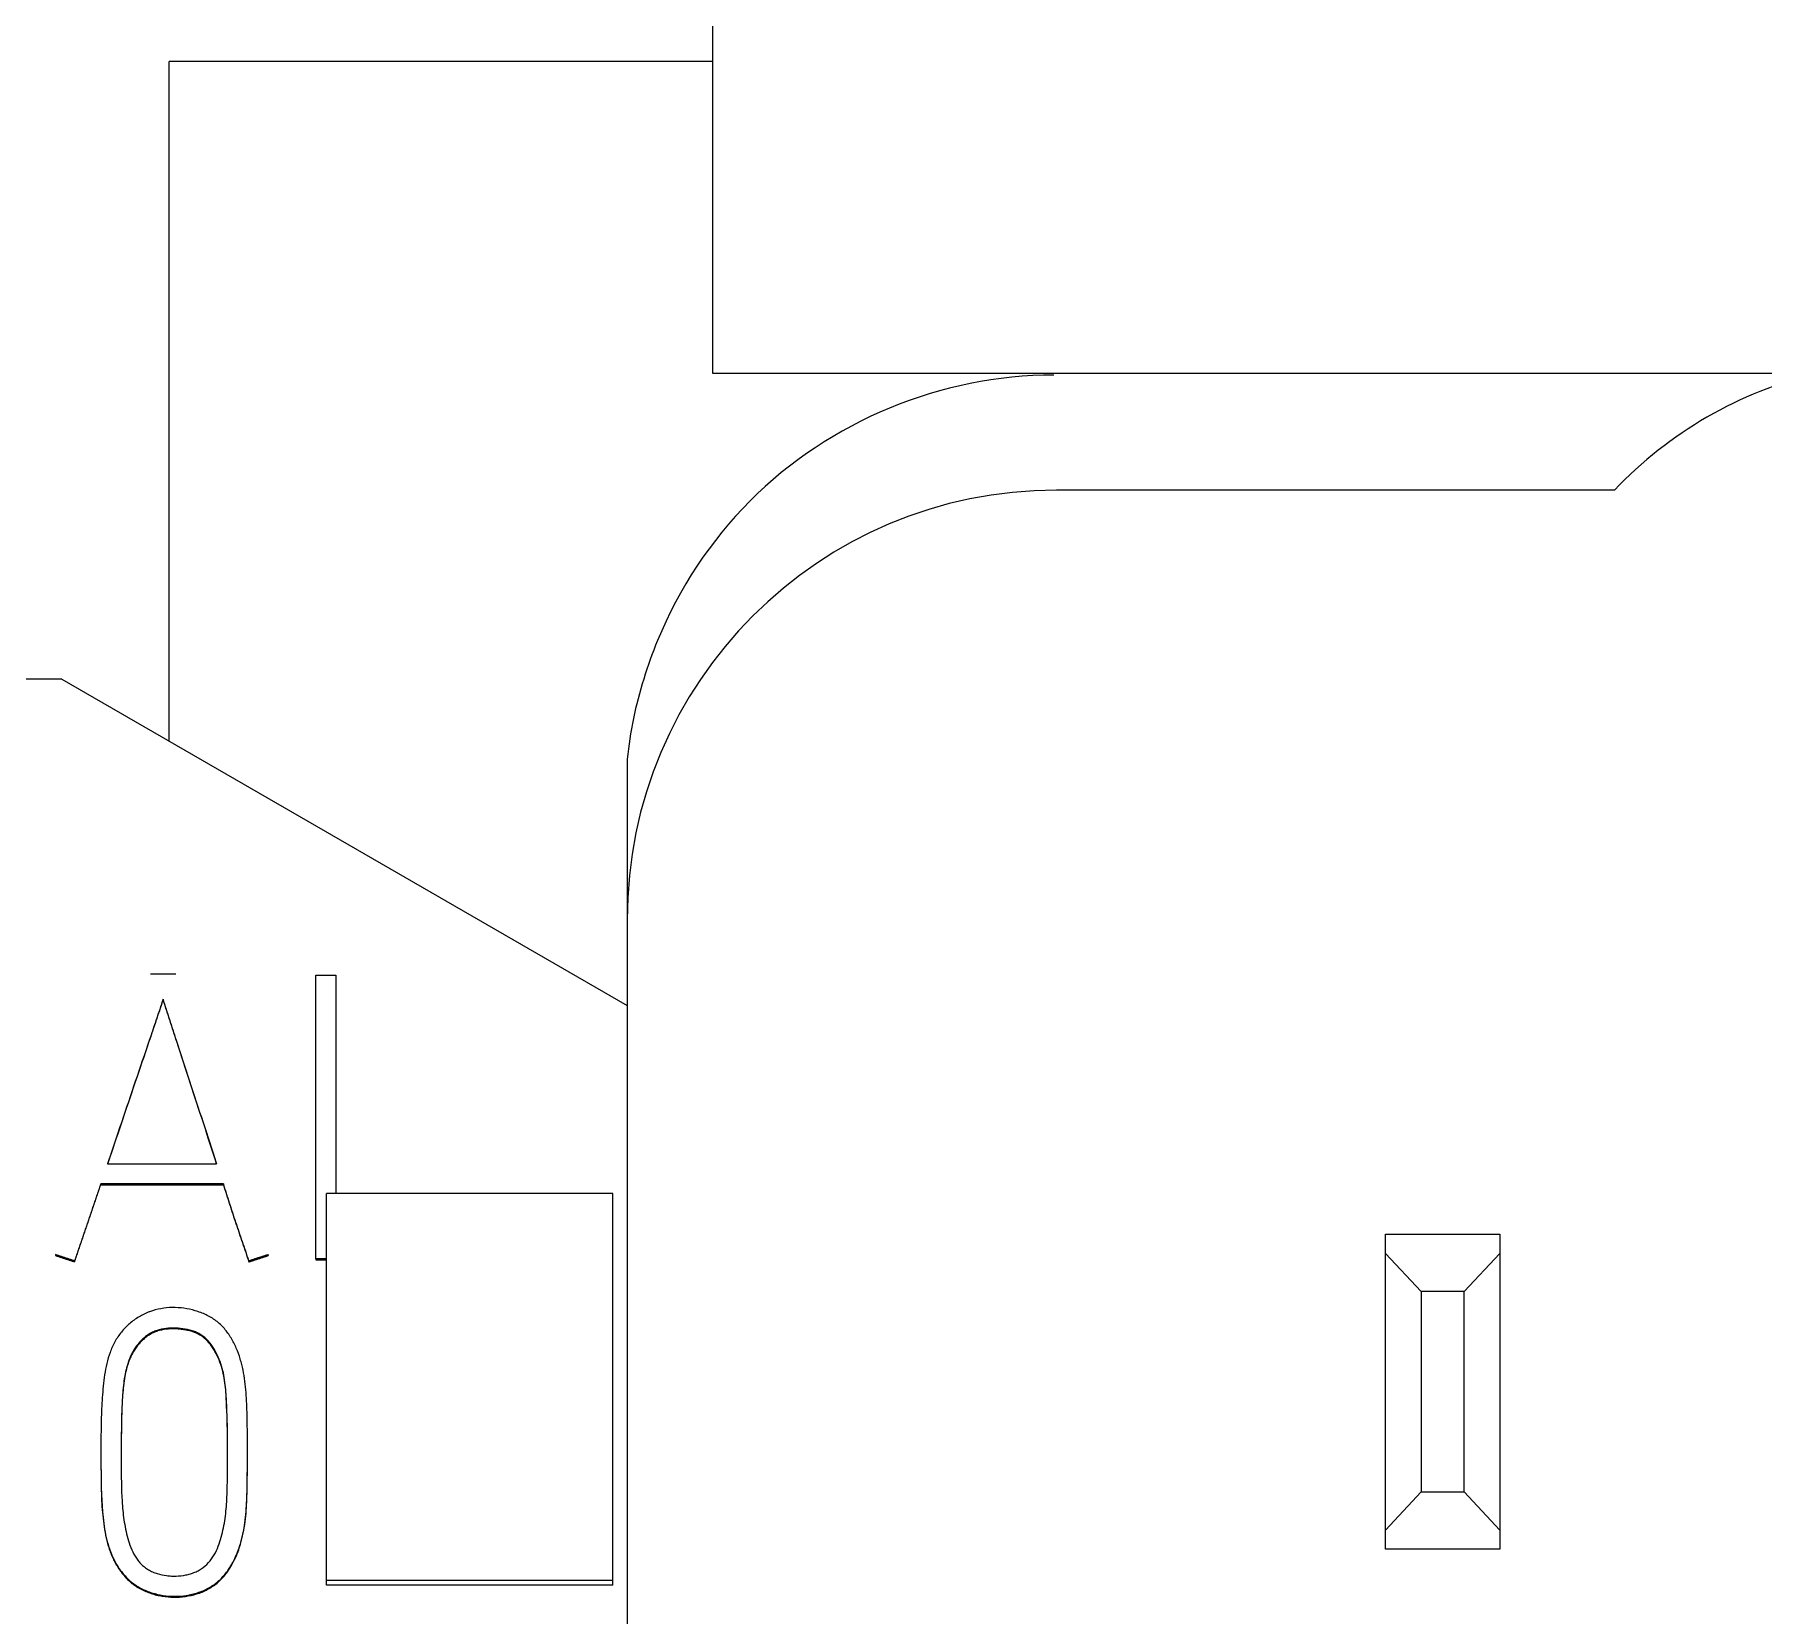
# Model space of a CAD drawing. Header units: millimetres. Extents: x 42151 to 59780, y 37376 to 44547.
# Drawn here: x 48239.69 to 48251.77, y 43299.38 to 43310.43 of the extents above; entities that cross this region are included whole.
import ezdxf

# ---------------------------------------------------------------- set-up
doc = ezdxf.new("R2010")
doc.units = ezdxf.units.MM
doc.set_wipeout_variables(frame=1)
doc.layers.add('000-PI-Oprema', color=30, linetype='Continuous', lineweight=5)
doc.layers.add('SI-ORMAR-Oprema', color=30, linetype='Continuous', lineweight=5)
doc.layers.add('004-PI-DIN Šina', color=3, linetype='Continuous')

# ---------------------------------------------------------------- blocks, each defined once
blk = doc.blocks.new('6ES7531-7KF00-0AB0')
blk.add_wipeout([(-17.038, 69.029), (17.762, 69.029), (17.762, -77.96), (-17.038, -77.971)]).dxf.layer = 'SI-ORMAR-Oprema'
at = {"layer": 'SI-ORMAR-Oprema', "linetype": 'Continuous'}
for p, q in [((-12.038, 58.845), (-12.038, 69.029)), ((-15.838, 56.276), (-15.838, 61.023)), ((-12.038, 61.023), (-15.838, 61.023)), ((12.762, 58.845), (-12.038, 58.845)), ((-5.738, 58.029), (-9.638, 58.029)), ((-16.588, 56.709), (-17.038, 56.709)), ((-16.588, 56.709), (-12.638, 54.429)), ((-12.638, 56.149), (-12.638, 54.429)), ((-15.97, 54.649), (-15.792, 54.649)), ((-14.813, 52.657), (-14.813, 54.64)), ((-14.813, 54.64), (-14.674, 54.64)), ((-14.674, 54.64), (-14.674, 53.115)), ((-15.881, 54.472), (-15.881, 54.466)), ((-12.638, 54.429), (-12.638, -54.387)), ((-16.269, 53.321), (-15.507, 53.321)), ((-16.317, 53.181), (-16.317, 53.175)), ((-15.459, 53.181), (-16.317, 53.181)), ((-16.317, 53.175), (-15.459, 53.175)), ((-15.459, 53.181), (-15.459, 53.175)), ((-14.738, 50.411), (-14.738, 53.115)), ((-12.738, 53.115), (-14.738, 53.115)), ((-12.738, 50.411), (-12.738, 53.115)), ((-7.338, 52.829), (-6.538, 52.829)), ((-7.338, 52.695), (-7.338, 52.829)), ((-6.538, 52.829), (-6.538, 52.695)), ((-16.633, 52.687), (-16.633, 52.681)), ((-15.146, 52.687), (-15.146, 52.681)), ((-7.088, 52.429), (-7.338, 52.695)), ((-7.338, 50.762), (-7.338, 52.695)), ((-6.538, 52.695), (-6.788, 52.429)), ((-6.538, 52.695), (-6.538, 50.762)), ((-16.5, 52.643), (-16.5, 52.637)), ((-15.282, 52.643), (-15.282, 52.637)), ((-14.813, 52.657), (-14.813, 52.65)), ((-14.738, 52.657), (-14.813, 52.657)), ((-14.813, 52.65), (-14.738, 52.65)), ((-6.788, 52.429), (-7.088, 52.429)), ((-7.088, 52.429), (-7.088, 51.029)), ((-6.788, 51.029), (-6.788, 52.429)), ((-16.316, 51.32), (-16.316, 51.314)), ((-15.292, 51.272), (-15.292, 51.278)), ((-7.338, 50.762), (-7.088, 51.029)), ((-7.088, 51.029), (-6.788, 51.029)), ((-6.788, 51.029), (-6.538, 50.762)), ((-7.338, 50.629), (-7.338, 50.762)), ((-6.538, 50.762), (-6.538, 50.629)), ((-6.538, 50.629), (-7.338, 50.629)), ((-14.738, 50.377), (-14.738, 50.411)), ((-12.738, 50.411), (-14.738, 50.411)), ((-12.738, 50.377), (-12.738, 50.411)), ((-12.738, 50.377), (-14.738, 50.377))]:
    blk.add_line(p, q, dxfattribs=at)
blk.add_polyline3d([(-15.282, 52.637, 0), (-15.279, 52.637, 0), (-15.276, 52.638, 0), (-15.274, 52.639, 0), (-15.271, 52.64, 0), (-15.268, 52.641, 0), (-15.266, 52.642, 0), (-15.263, 52.643, 0), (-15.26, 52.644, 0), (-15.257, 52.644, 0), (-15.255, 52.645, 0), (-15.252, 52.646, 0), (-15.249, 52.647, 0), (-15.247, 52.648, 0), (-15.244, 52.649, 0), (-15.241, 52.65, 0), (-15.238, 52.651, 0), (-15.236, 52.652, 0), (-15.233, 52.652, 0), (-15.23, 52.653, 0), (-15.228, 52.654, 0), (-15.225, 52.655, 0), (-15.222, 52.656, 0), (-15.219, 52.657, 0), (-15.217, 52.658, 0), (-15.214, 52.659, 0), (-15.211, 52.659, 0), (-15.208, 52.66, 0), (-15.206, 52.661, 0), (-15.203, 52.662, 0), (-15.2, 52.663, 0), (-15.198, 52.664, 0), (-15.195, 52.665, 0), (-15.192, 52.666, 0), (-15.189, 52.667, 0), (-15.187, 52.667, 0), (-15.184, 52.668, 0), (-15.181, 52.669, 0), (-15.179, 52.67, 0), (-15.176, 52.671, 0), (-15.173, 52.672, 0), (-15.17, 52.673, 0), (-15.168, 52.674, 0), (-15.165, 52.675, 0), (-15.162, 52.675, 0), (-15.16, 52.676, 0), (-15.157, 52.677, 0), (-15.154, 52.678, 0), (-15.151, 52.679, 0), (-15.149, 52.68, 0), (-15.146, 52.681, 0)], dxfattribs=at)
for centre, radius, start, end in [((-3.638, 56.029), 2.9, 103.753, 136.3972), ((-9.638, 55.029), 3, 90, 180)]:
    blk.add_arc(centre, radius, start, end, dxfattribs=at)
for points, knots in [([(-9.655, 58.833), (-10.049, 58.833), (-10.833, 58.672), (-11.836, 58.011), (-12.329, 57.261), (-12.494, 56.8), (-12.522, 56.709)], [0, 0, 0, 0, 0.308367, 0.616734, 0.925101, 1, 1, 1, 1]), ([(-15.881, 54.472), (-15.897, 54.424), (-15.913, 54.376), (-15.945, 54.28), (-15.961, 54.232), (-16.01, 54.088), (-16.043, 53.993), (-16.108, 53.801), (-16.14, 53.705), (-16.205, 53.513), (-16.237, 53.417), (-16.269, 53.321)], [0, 0, 0, 0, 0.125, 0.125, 0.25, 0.25, 0.5, 0.5, 0.75, 0.75, 1, 1, 1, 1]), ([(-16.267, 53.321), (-16.236, 53.415), (-16.204, 53.509), (-16.14, 53.699), (-16.108, 53.795), (-16.043, 53.986), (-16.01, 54.082), (-15.961, 54.226), (-15.945, 54.274), (-15.913, 54.37), (-15.897, 54.418), (-15.881, 54.466)], [0, 0, 0, 0, 0.245947, 0.245947, 0.497298, 0.497298, 0.748649, 0.748649, 0.874324, 0.874324, 1, 1, 1, 1]), ([(-15.507, 53.321), (-15.537, 53.418), (-15.568, 53.513), (-15.631, 53.705), (-15.663, 53.801), (-15.726, 53.992), (-15.757, 54.088), (-15.804, 54.232), (-15.819, 54.28), (-15.85, 54.376), (-15.865, 54.424), (-15.881, 54.472)], [0, 0, 0, 0, 0.25, 0.25, 0.5, 0.5, 0.75, 0.75, 0.875, 0.875, 1, 1, 1, 1]), ([(-15.881, 54.466), (-15.865, 54.418), (-15.85, 54.37), (-15.819, 54.274), (-15.804, 54.226), (-15.757, 54.082), (-15.726, 53.986), (-15.663, 53.795), (-15.631, 53.699), (-15.569, 53.509), (-15.539, 53.415), (-15.509, 53.321)], [0, 0, 0, 0, 0.125676, 0.125676, 0.251351, 0.251351, 0.502702, 0.502702, 0.754053, 0.754053, 1, 1, 1, 1]), ([(-15.282, 52.643), (-15.289, 52.665), (-15.296, 52.688), (-15.311, 52.733), (-15.319, 52.755), (-15.334, 52.799), (-15.342, 52.822), (-15.357, 52.866), (-15.365, 52.889), (-15.387, 52.956), (-15.402, 53.001), (-15.431, 53.091), (-15.445, 53.136), (-15.459, 53.181)], [0, 0, 0, 0, 0.125, 0.125, 0.25, 0.25, 0.375, 0.375, 0.5, 0.5, 0.75, 0.75, 1, 1, 1, 1]), ([(-15.459, 53.175), (-15.445, 53.13), (-15.431, 53.084), (-15.402, 52.995), (-15.387, 52.95), (-15.365, 52.883), (-15.357, 52.86), (-15.342, 52.816), (-15.334, 52.793), (-15.319, 52.749), (-15.311, 52.726), (-15.296, 52.682), (-15.289, 52.659), (-15.282, 52.637)], [0, 0, 0, 0, 0.25, 0.25, 0.5, 0.5, 0.625, 0.625, 0.75, 0.75, 0.875, 0.875, 1, 1, 1, 1]), ([(-15.975, 52.288), (-15.949, 52.298), (-15.923, 52.305), (-15.87, 52.314), (-15.844, 52.317), (-15.789, 52.318), (-15.762, 52.316), (-15.709, 52.309), (-15.683, 52.303), (-15.631, 52.288), (-15.605, 52.278), (-15.569, 52.261), (-15.557, 52.255), (-15.534, 52.241), (-15.523, 52.233), (-15.49, 52.209), (-15.471, 52.19), (-15.444, 52.16), (-15.436, 52.149), (-15.42, 52.128), (-15.413, 52.116), (-15.392, 52.082), (-15.38, 52.058), (-15.359, 52.009), (-15.35, 51.984), (-15.338, 51.945), (-15.334, 51.932), (-15.328, 51.907), (-15.319, 51.868), (-15.304, 51.776), (-15.299, 51.697), (-15.294, 51.592), (-15.293, 51.539), (-15.292, 51.434), (-15.292, 51.381), (-15.292, 51.275), (-15.292, 51.169), (-15.293, 51.064), (-15.297, 50.958), (-15.299, 50.905), (-15.31, 50.8), (-15.319, 50.748), (-15.336, 50.683), (-15.34, 50.67), (-15.348, 50.645), (-15.352, 50.632), (-15.367, 50.594), (-15.377, 50.57), (-15.396, 50.534), (-15.402, 50.522), (-15.416, 50.499), (-15.424, 50.487), (-15.447, 50.455), (-15.464, 50.434), (-15.493, 50.407), (-15.504, 50.398), (-15.525, 50.381), (-15.537, 50.374), (-15.571, 50.352), (-15.595, 50.341), (-15.634, 50.327), (-15.647, 50.322), (-15.673, 50.315), (-15.686, 50.312), (-15.726, 50.304), (-15.753, 50.301), (-15.807, 50.299), (-15.834, 50.3), (-15.888, 50.306), (-15.914, 50.311), (-15.953, 50.322), (-15.966, 50.326), (-15.992, 50.335), (-16.004, 50.34), (-16.041, 50.358), (-16.065, 50.371), (-16.097, 50.395), (-16.108, 50.404), (-16.128, 50.422), (-16.138, 50.432), (-16.165, 50.462), (-16.181, 50.483), (-16.203, 50.517), (-16.21, 50.529), (-16.223, 50.553), (-16.229, 50.565), (-16.245, 50.602), (-16.255, 50.627), (-16.267, 50.665), (-16.27, 50.678), (-16.277, 50.704), (-16.28, 50.717), (-16.288, 50.757), (-16.292, 50.783), (-16.31, 50.916), (-16.313, 51.022), (-16.315, 51.182), (-16.316, 51.236), (-16.316, 51.342), (-16.316, 51.396), (-16.314, 51.503), (-16.313, 51.556), (-16.308, 51.662), (-16.305, 51.715), (-16.294, 51.821), (-16.287, 51.874), (-16.268, 51.952), (-16.261, 51.978), (-16.247, 52.016), (-16.242, 52.029), (-16.231, 52.054), (-16.225, 52.066), (-16.205, 52.102), (-16.19, 52.124), (-16.164, 52.156), (-16.155, 52.167), (-16.136, 52.186), (-16.126, 52.196), (-16.095, 52.222), (-16.073, 52.238), (-16.037, 52.26), (-16.025, 52.266), (-16.007, 52.275), (-15.997, 52.279), (-15.988, 52.283), (-15.981, 52.286), (-15.978, 52.287), (-15.975, 52.288)], [0, 0, 0, 0, 0.015625, 0.015625, 0.03125, 0.03125, 0.046875, 0.046875, 0.0625, 0.0625, 0.078125, 0.078125, 0.085937, 0.085937, 0.09375, 0.09375, 0.109375, 0.109375, 0.117187, 0.117187, 0.125, 0.125, 0.140625, 0.140625, 0.15625, 0.15625, 0.164062, 0.164062, 0.171875, 0.1875, 0.21875, 0.21875, 0.25, 0.25, 0.28125, 0.28125, 0.3125, 0.34375, 0.34375, 0.375, 0.375, 0.40625, 0.40625, 0.414062, 0.414062, 0.421875, 0.421875, 0.4375, 0.4375, 0.445312, 0.445312, 0.453125, 0.453125, 0.46875, 0.46875, 0.476562, 0.476562, 0.484375, 0.484375, 0.5, 0.5, 0.507812, 0.507812, 0.515625, 0.515625, 0.53125, 0.53125, 0.546875, 0.546875, 0.5625, 0.5625, 0.570312, 0.570312, 0.578125, 0.578125, 0.59375, 0.59375, 0.601562, 0.601562, 0.609375, 0.609375, 0.625, 0.625, 0.632812, 0.632812, 0.640625, 0.640625, 0.65625, 0.65625, 0.664062, 0.664062, 0.671875, 0.671875, 0.6875, 0.6875, 0.75, 0.75, 0.78125, 0.78125, 0.8125, 0.8125, 0.84375, 0.84375, 0.875, 0.875, 0.90625, 0.90625, 0.921875, 0.921875, 0.929687, 0.929687, 0.9375, 0.9375, 0.953125, 0.953125, 0.960937, 0.960937, 0.96875, 0.96875, 0.984375, 0.984375, 0.992187, 0.992187, 0.996094, 0.998047, 0.998047, 1, 1, 1, 1]), ([(-15.632, 52.136), (-15.612, 52.125), (-15.594, 52.112), (-15.562, 52.08), (-15.548, 52.063), (-15.523, 52.026), (-15.512, 52.006), (-15.493, 51.966), (-15.484, 51.945), (-15.463, 51.882), (-15.454, 51.839), (-15.446, 51.773), (-15.444, 51.75), (-15.44, 51.706), (-15.439, 51.684), (-15.434, 51.573), (-15.431, 51.484), (-15.43, 51.305), (-15.431, 51.216), (-15.432, 51.083), (-15.433, 51.016), (-15.437, 50.949), (-15.44, 50.905), (-15.443, 50.883), (-15.451, 50.816), (-15.459, 50.773), (-15.476, 50.708), (-15.482, 50.687), (-15.497, 50.645), (-15.506, 50.624), (-15.521, 50.594), (-15.527, 50.585), (-15.539, 50.566), (-15.545, 50.557), (-15.566, 50.53), (-15.582, 50.515), (-15.609, 50.495), (-15.619, 50.488), (-15.638, 50.477), (-15.648, 50.473), (-15.669, 50.464), (-15.68, 50.46), (-15.701, 50.454), (-15.712, 50.451), (-15.745, 50.444), (-15.767, 50.442), (-15.801, 50.441), (-15.812, 50.441), (-15.835, 50.442), (-15.846, 50.443), (-15.879, 50.447), (-15.901, 50.452), (-15.933, 50.462), (-15.944, 50.466), (-15.964, 50.475), (-15.984, 50.485), (-16.003, 50.498), (-16.021, 50.512), (-16.029, 50.519), (-16.045, 50.535), (-16.052, 50.544), (-16.065, 50.562), (-16.071, 50.571), (-16.088, 50.6), (-16.098, 50.62), (-16.115, 50.662), (-16.122, 50.683), (-16.134, 50.726), (-16.139, 50.747), (-16.148, 50.79), (-16.159, 50.856), (-16.165, 50.921), (-16.173, 51.052), (-16.174, 51.14), (-16.174, 51.272), (-16.174, 51.316), (-16.174, 51.404), (-16.173, 51.448), (-16.172, 51.535), (-16.171, 51.579), (-16.167, 51.667), (-16.164, 51.711), (-16.156, 51.799), (-16.15, 51.842), (-16.137, 51.896), (-16.134, 51.906), (-16.128, 51.927), (-16.124, 51.938), (-16.113, 51.968), (-16.104, 51.988), (-16.082, 52.027), (-16.07, 52.045), (-16.042, 52.079), (-16.027, 52.095), (-16.001, 52.116), (-15.992, 52.123), (-15.974, 52.135), (-15.964, 52.141), (-15.944, 52.15), (-15.934, 52.154), (-15.913, 52.161), (-15.902, 52.164), (-15.87, 52.171), (-15.848, 52.173), (-15.815, 52.174), (-15.803, 52.174), (-15.781, 52.173), (-15.77, 52.172), (-15.737, 52.169), (-15.715, 52.166), (-15.683, 52.157), (-15.672, 52.154), (-15.657, 52.148), (-15.649, 52.145), (-15.642, 52.141), (-15.637, 52.139), (-15.634, 52.138), (-15.632, 52.136)], [0, 0, 0, 0, 0.015625, 0.015625, 0.03125, 0.03125, 0.046875, 0.046875, 0.0625, 0.0625, 0.09375, 0.09375, 0.109375, 0.109375, 0.125, 0.125, 0.1875, 0.1875, 0.25, 0.25, 0.28125, 0.296875, 0.296875, 0.3125, 0.3125, 0.34375, 0.34375, 0.359375, 0.359375, 0.375, 0.375, 0.382813, 0.382813, 0.390625, 0.390625, 0.40625, 0.40625, 0.414063, 0.414063, 0.421875, 0.421875, 0.429688, 0.429688, 0.4375, 0.4375, 0.453125, 0.453125, 0.460938, 0.460938, 0.46875, 0.46875, 0.484375, 0.484375, 0.492188, 0.492188, 0.5, 0.507813, 0.507813, 0.515625, 0.515625, 0.523438, 0.523438, 0.53125, 0.53125, 0.546875, 0.546875, 0.5625, 0.5625, 0.578125, 0.578125, 0.59375, 0.625, 0.625, 0.6875, 0.6875, 0.71875, 0.71875, 0.75, 0.75, 0.78125, 0.78125, 0.8125, 0.8125, 0.84375, 0.84375, 0.851563, 0.851563, 0.859375, 0.859375, 0.875, 0.875, 0.890625, 0.890625, 0.90625, 0.90625, 0.914063, 0.914063, 0.921875, 0.921875, 0.929688, 0.929688, 0.9375, 0.9375, 0.953125, 0.953125, 0.960938, 0.960938, 0.96875, 0.96875, 0.984375, 0.984375, 0.992188, 0.992188, 0.996094, 0.998047, 0.998047, 1, 1, 1, 1]), ([(-15.632, 52.13), (-15.652, 52.141), (-15.673, 52.148), (-15.705, 52.157), (-15.716, 52.159), (-15.738, 52.163), (-15.749, 52.164), (-15.782, 52.168), (-15.805, 52.169), (-15.849, 52.167), (-15.871, 52.165), (-15.904, 52.158), (-15.915, 52.155), (-15.936, 52.147), (-15.947, 52.143), (-15.967, 52.133), (-15.976, 52.127), (-15.995, 52.115), (-16.004, 52.108), (-16.021, 52.093), (-16.029, 52.086), (-16.045, 52.069), (-16.052, 52.061), (-16.073, 52.034), (-16.085, 52.016), (-16.101, 51.986), (-16.106, 51.976), (-16.115, 51.956), (-16.119, 51.946), (-16.131, 51.914), (-16.137, 51.892), (-16.151, 51.828), (-16.157, 51.784), (-16.165, 51.696), (-16.168, 51.651), (-16.171, 51.563), (-16.172, 51.518), (-16.173, 51.43), (-16.174, 51.385), (-16.174, 51.302), (-16.174, 51.264), (-16.174, 51.225)], [0, 0, 0, 0, 0.050638, 0.050638, 0.075957, 0.075957, 0.101276, 0.101276, 0.151914, 0.151914, 0.202552, 0.202552, 0.227871, 0.227871, 0.25319, 0.25319, 0.278509, 0.278509, 0.303828, 0.303828, 0.329147, 0.329147, 0.354466, 0.354466, 0.405104, 0.405104, 0.430423, 0.430423, 0.455742, 0.455742, 0.50638, 0.50638, 0.607656, 0.607656, 0.708933, 0.708933, 0.810209, 0.810209, 0.911485, 0.911485, 1, 1, 1, 1]), ([(-15.43, 51.32), (-15.43, 51.346), (-15.43, 51.371), (-15.432, 51.484), (-15.434, 51.572), (-15.441, 51.704), (-15.443, 51.749), (-15.455, 51.836), (-15.464, 51.879), (-15.485, 51.941), (-15.493, 51.961), (-15.508, 51.991), (-15.513, 52.001), (-15.524, 52.02), (-15.535, 52.039), (-15.549, 52.057), (-15.563, 52.074), (-15.57, 52.082), (-15.586, 52.098), (-15.595, 52.105), (-15.608, 52.115), (-15.613, 52.118), (-15.622, 52.124), (-15.627, 52.127), (-15.632, 52.13)], [0, 0, 0, 0, 0.086827, 0.086827, 0.391218, 0.391218, 0.543414, 0.543414, 0.695609, 0.695609, 0.771707, 0.771707, 0.809756, 0.809756, 0.847805, 0.885853, 0.885853, 0.923902, 0.923902, 0.961951, 0.961951, 0.980976, 0.980976, 1, 1, 1, 1]), ([(-16.316, 51.314), (-16.316, 51.251), (-16.315, 51.189), (-16.314, 51.073), (-16.313, 51.019), (-16.308, 50.912), (-16.303, 50.859), (-16.289, 50.753), (-16.279, 50.7), (-16.259, 50.636), (-16.255, 50.623), (-16.246, 50.598), (-16.241, 50.586), (-16.224, 50.549), (-16.212, 50.526), (-16.191, 50.492), (-16.183, 50.481), (-16.167, 50.459), (-16.158, 50.449), (-16.132, 50.418), (-16.112, 50.4), (-16.08, 50.376), (-16.069, 50.368), (-16.045, 50.354), (-16.033, 50.348), (-15.997, 50.331), (-15.972, 50.321), (-15.933, 50.31), (-15.92, 50.307), (-15.893, 50.302), (-15.88, 50.3), (-15.84, 50.295), (-15.813, 50.293), (-15.772, 50.294), (-15.759, 50.295), (-15.732, 50.298), (-15.718, 50.3), (-15.679, 50.307), (-15.653, 50.314), (-15.615, 50.327), (-15.602, 50.332), (-15.578, 50.344), (-15.566, 50.35), (-15.531, 50.37), (-15.509, 50.386), (-15.479, 50.414), (-15.47, 50.423), (-15.452, 50.444), (-15.435, 50.464), (-15.42, 50.487), (-15.406, 50.51), (-15.399, 50.521), (-15.38, 50.557), (-15.369, 50.582), (-15.35, 50.631), (-15.342, 50.657), (-15.328, 50.708), (-15.322, 50.735), (-15.312, 50.787), (-15.308, 50.814), (-15.299, 50.893), (-15.297, 50.946), (-15.293, 51.053), (-15.293, 51.106), (-15.292, 51.197), (-15.292, 51.235), (-15.292, 51.272)], [0, 0, 0, 0, 0.073866, 0.073866, 0.136839, 0.136839, 0.199811, 0.199811, 0.262783, 0.262783, 0.278526, 0.278526, 0.29427, 0.29427, 0.325756, 0.325756, 0.341499, 0.341499, 0.357242, 0.357242, 0.388728, 0.388728, 0.404471, 0.404471, 0.420214, 0.420214, 0.4517, 0.4517, 0.467443, 0.467443, 0.483186, 0.483186, 0.514673, 0.514673, 0.530416, 0.530416, 0.546159, 0.546159, 0.577645, 0.577645, 0.593388, 0.593388, 0.609131, 0.609131, 0.640617, 0.640617, 0.65636, 0.65636, 0.672103, 0.687846, 0.687846, 0.703589, 0.703589, 0.735076, 0.735076, 0.766562, 0.766562, 0.798048, 0.798048, 0.829534, 0.829534, 0.892506, 0.892506, 0.955479, 0.955479, 1, 1, 1, 1])]:
    blk.add_open_spline(points, degree=3, knots=knots, dxfattribs=at)
blk.add_open_spline([(-12.522, 56.709), (-12.551, 56.618), (-12.598, 56.433), (-12.628, 56.245), (-12.638, 56.149)], degree=3, dxfattribs=at)
for points, weights in [([(-16.317, 53.181), (-16.408, 52.912), (-16.5, 52.643)], [0.500000008692, 0.499999991308, 0.500000008692]), ([(-16.5, 52.637), (-16.408, 52.906), (-16.317, 53.175)], [0.500000007367, 0.499999992633, 0.500000007367]), ([(-16.5, 52.643), (-16.566, 52.665), (-16.633, 52.687)], [0.500000853145, 0.499999146855, 0.500000853145]), ([(-16.633, 52.681), (-16.566, 52.659), (-16.5, 52.637)], [0.499999545443, 0.500000454557, 0.499999545443]), ([(-15.146, 52.687), (-15.214, 52.665), (-15.282, 52.643)], [0.499999871361, 0.500000128639, 0.499999871361])]:
    blk.add_rational_spline(points, weights, degree=2, dxfattribs=at)
blk = doc.blocks.new('*U117')
at = {"layer": '004-PI-DIN Šina'}
for p, q in [((297.61, 57.85), (-241.3, 57.85)), ((297.61, 57.789), (-241.3, 57.789))]:
    blk.add_line(p, q, dxfattribs=at)

msp = doc.modelspace()

# ---------------------------------------------------------------- block references
at = {"layer": '000-PI-Oprema'}
msp.add_blockref('*U117', (48098.326, 43246.632), dxfattribs=at)

# ---------------------------------------------------------------- next in the draw order: block references
at = {"layer": '000-PI-Oprema', "ltscale": 0.25}
msp.add_blockref('6ES7531-7KF00-0AB0', (48256.465, 43249.218), dxfattribs=at)

doc.saveas('drawing.dxf')
